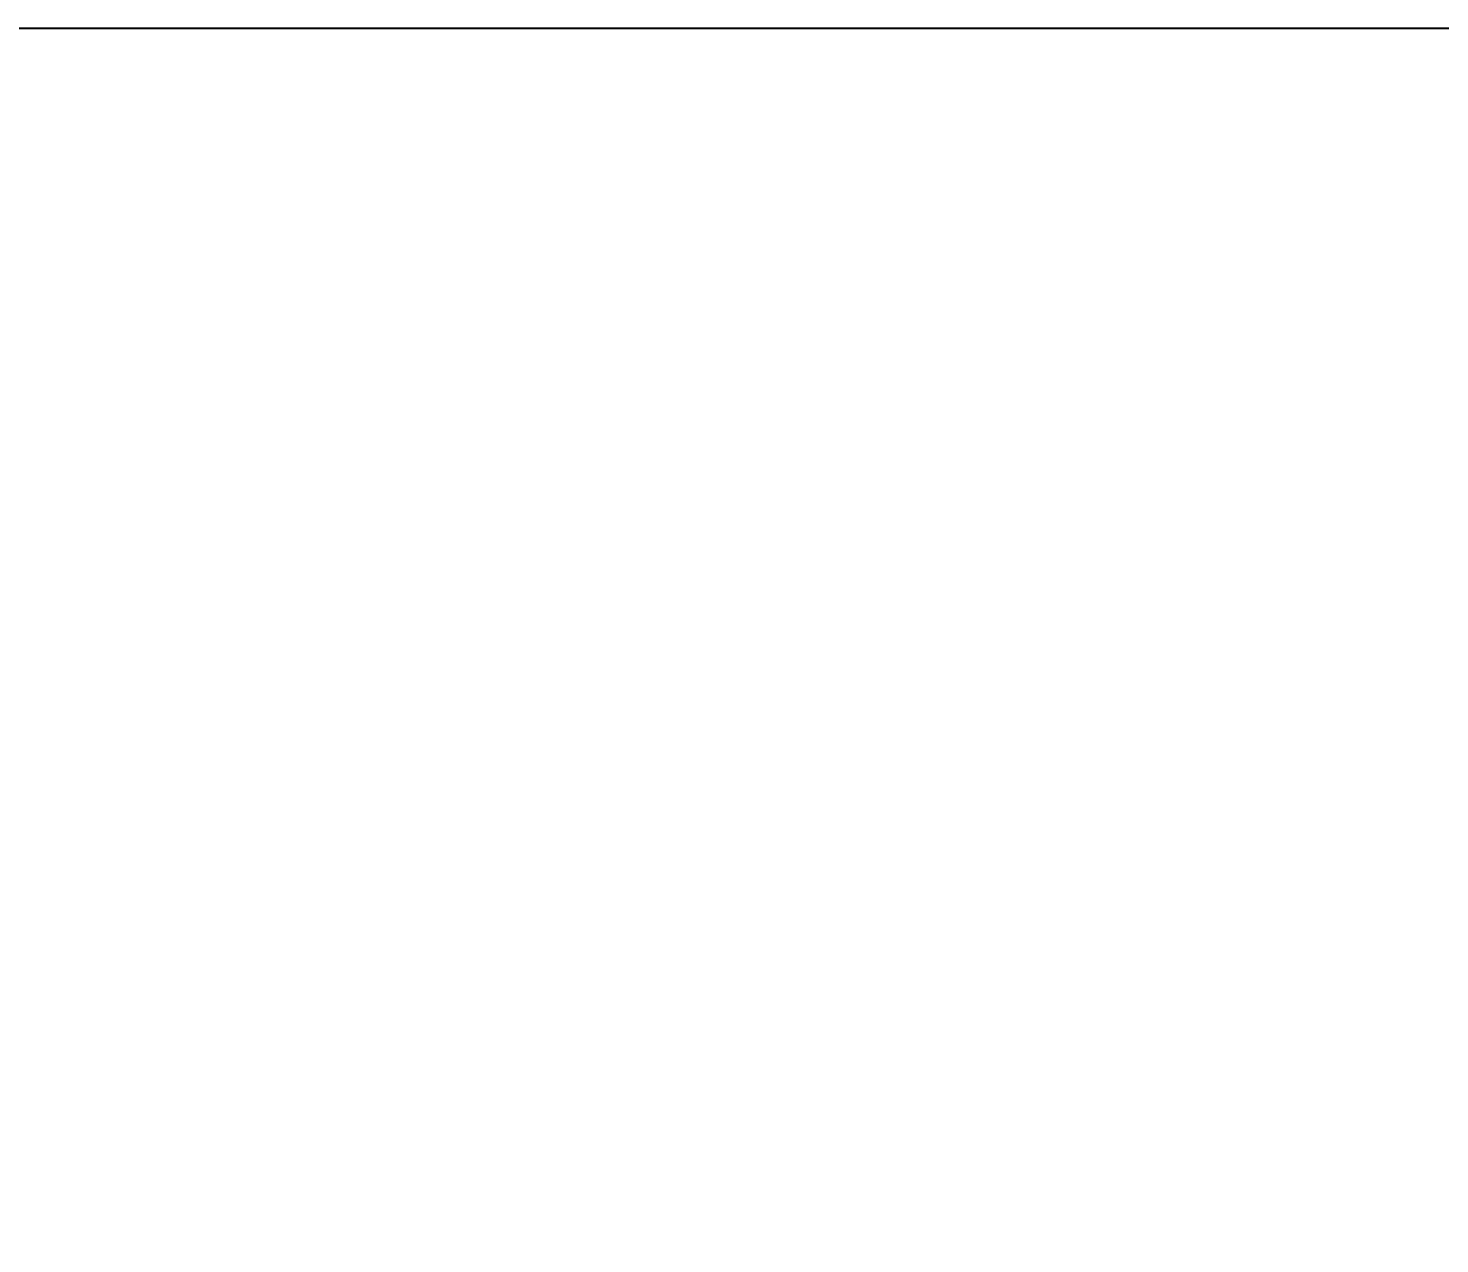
# Model space of a CAD drawing. Extents: x -6747 to -3513, y -1495 to -37.
# Drawn here: x -6724.542 to -6720.342, y -1321.503 to -1317.885 of the extents above; entities that cross this region are included whole.
import ezdxf

# ---------------------------------------------------------------- set-up
doc = ezdxf.new("R2010")
doc.units = 0
doc.header["$LTSCALE"] = 23.1
doc.header["$MEASUREMENT"] = 0
doc.layers.get('0').update_dxf_attribs({"linetype": 'CONTINUOUS'})
doc.layers.get('Defpoints').update_dxf_attribs({"linetype": 'CONTINUOUS'})
doc.styles.get("Standard").update_dxf_attribs({"font": 'txt.shx', "bigfont": 'whgtxt.shx'})
doc.dimstyles.get("Standard").update_dxf_attribs({"dimtxt": 2.5, "dimasz": 0.18, "dimexe": 0.18, "dimexo": 0.0625, "dimgap": 0.09, "dimtad": 0, "dimtih": 1, "dimtoh": 1, "dimdec": 4, "dimzin": 0, "dimdsep": 46, "dimtxsty": 'Standard', "dimcen": 0.09, "dimadec": 0, "dimazin": 0, "dimtp": 0.001, "dimtm": 0.001, "dimtfac": 1, "dimtdec": 4, "dimtofl": 0, "dimtmove": 0, "dimatfit": 0, "dimfxl": 0, "dimtolj": 1, "dimtzin": 0, "dimarcsym": 0})

# ---------------------------------------------------------------- blocks, each defined once
blk = doc.blocks.new('*D58')
at = {"color": 2, "lineweight": -2}
for p, q in [((-6741.5233, -1317.8847), (-6701.5538, -1317.8847)), ((-6702.5538, -1461.3847), (-6702.5538, -1320.3847)), ((-6741.5233, -1463.8847), (-6701.5538, -1463.8847))]:
    blk.add_line(p, q, dxfattribs=at)
at = {"color": 2}
for points in [[(-6702.9704, -1320.3847), (-6702.1371, -1320.3847), (-6702.5538, -1317.8847)], [(-6702.9704, -1461.3847), (-6702.1371, -1461.3847), (-6702.5538, -1463.8847)]]:
    blk.add_solid(points, dxfattribs=at)
at = {"layer": 'Defpoints', "color": 0}
for p in [(-6741.8233, -1317.8847), (-6702.5538, -1317.8847), (-6741.8233, -1463.8847)]:
    blk.add_point(p, dxfattribs=at)
at = {"color": 2, "insert": (-6704.7038, -1390.8847), "char_height": 2.3, "attachment_point": 5, "rotation": 90}
blk.add_mtext('\\A1;730', dxfattribs=at)

msp = doc.modelspace()

# ---------------------------------------------------------------- dimensions: what is measured, and where the dimension line sits
dim = msp.add_linear_dim(base=(-6702.5538, -1317.8847), p1=(-6741.8233, -1463.8847), p2=(-6741.8233, -1317.8847), angle=90, dimstyle='Standard', override={"dimtxt": 2.3, "dimasz": 2.5, "dimexe": 1, "dimexo": 0.3, "dimgap": 1, "dimtad": 1, "dimtih": 0, "dimtoh": 0, "dimdec": 0, "dimlfac": 5, "dimcen": 0, "dimclrd": 2, "dimclre": 2, "dimclrt": 2, "dimtp": 0.1, "dimtm": 0, "dimtfac": 0.5, "dimtdec": 2, "dimatfit": 3})
dim.commit()
dim.dimension.update_dxf_attribs({"geometry": '*D58', "text_midpoint": (-6704.7038, -1390.8847)})

doc.saveas('drawing.dxf')
